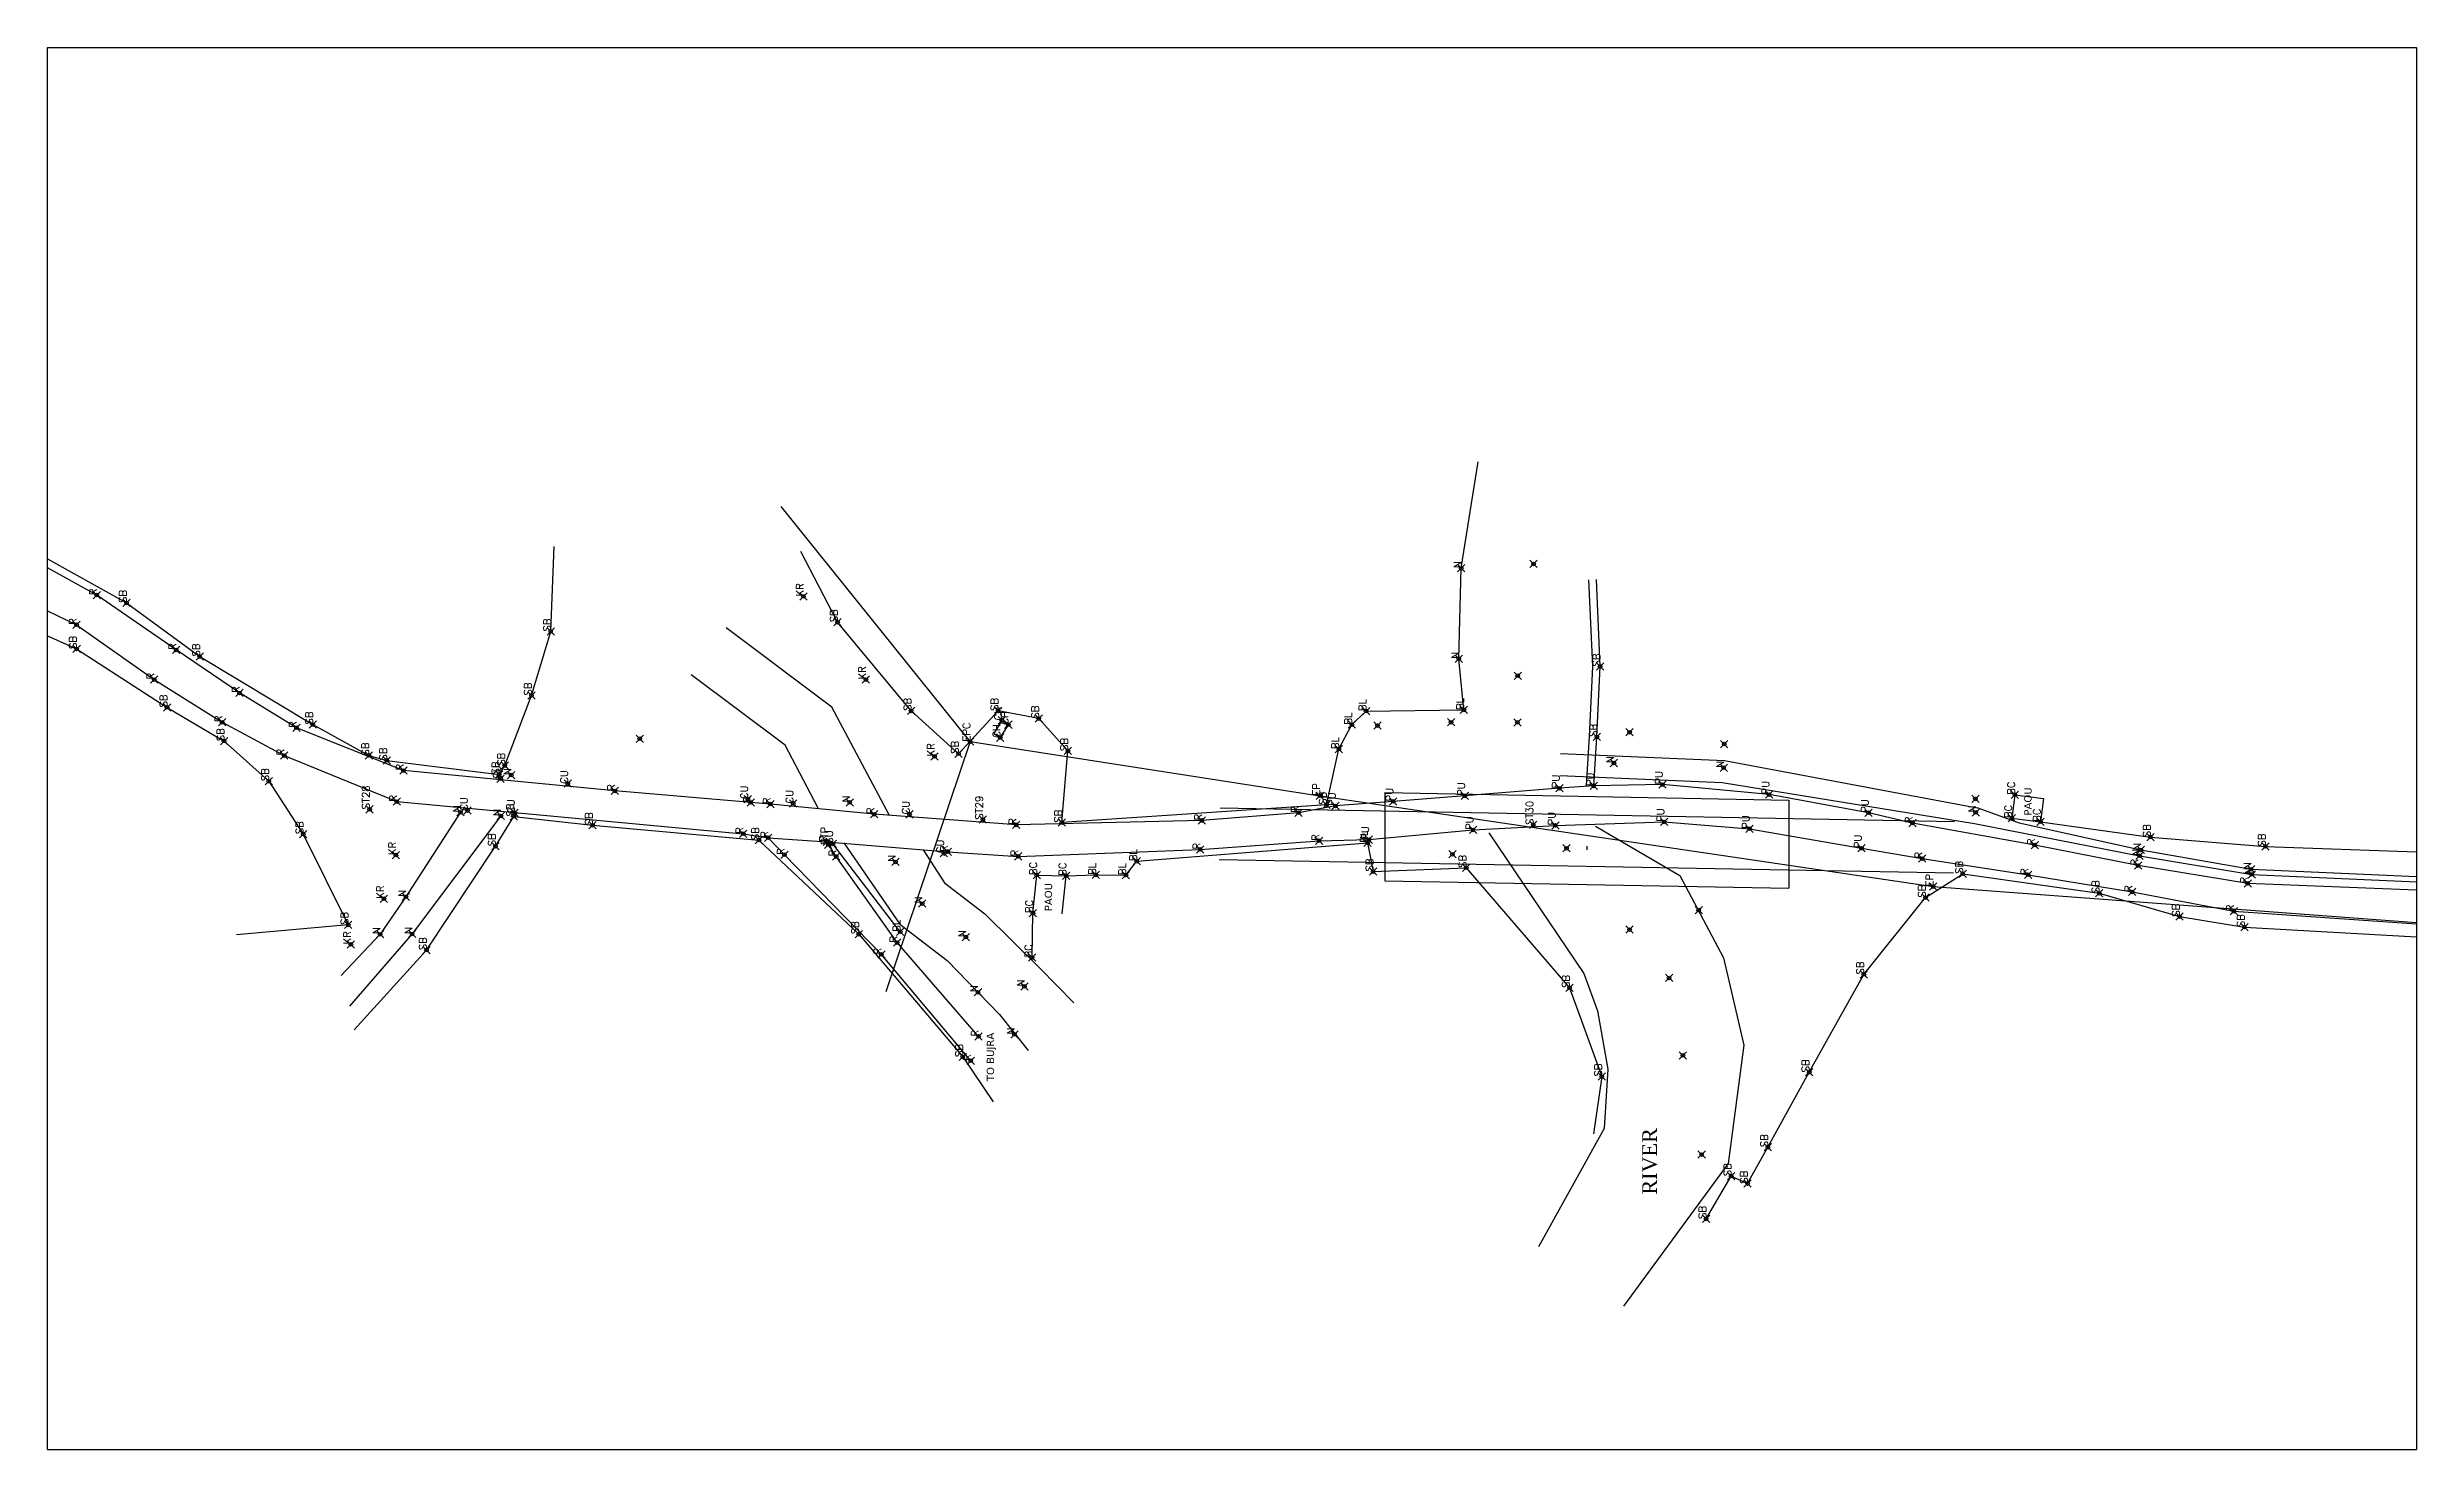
# Model space of a CAD drawing. Extents: x -8268 to 23638, y -6524 to 4797.
# Drawn here: x 767.1 to 1089.7, y 4605.6 to 4796.6 of the extents above; entities outside this region: 10.
import ezdxf

# ---------------------------------------------------------------- set-up
doc = ezdxf.new("R2010")
doc.units = 0
doc.header["$MEASUREMENT"] = 0
doc.header["$PDMODE"] = 35
doc.header["$PDSIZE"] = 0.5
doc.linetypes.add('DASHED', pattern=[0.75, 0.5, -0.25])
for name, color, linetype in [('2', 1, 'Continuous'), ('HATCH', 6, 'Continuous'), ('WATER TANK', 4, 'Continuous')]:
    doc.layers.add(name, color=color, linetype=linetype)
for name, color, linetype, lineweight in [('B.L', 221, 'Continuous', 30), ('DRG', 6, 'Continuous', 30), ('EP', 5, 'Continuous', 30), ('NALA', 4, 'Continuous', 30), ('ROAD', 9, 'Continuous', 30), ('S-B', 240, 'DASHED', 30), ('TEXT', 7, 'Continuous', 30), ('WATER', 4, 'Continuous', 30)]:
    doc.layers.add(name, color=color, linetype=linetype, lineweight=lineweight)
doc.styles.get("Standard").update_dxf_attribs({"font": 'simplex.shx'})

msp = doc.modelspace()

# ---------------------------------------------------------------- linework, layer by layer
for p in [(959.6, 4725.67), (969.45, 4726.26), (773.82, 4722), (777.88, 4720.94), (870.03, 4721.82), (771.07, 4717.97), (835.62, 4717.05), (874.68, 4718.31), (771.08, 4714.67), (784.62, 4714.55), (787.83, 4713.64), (959.25, 4713.33), (781.65, 4710.5), (878.53, 4710.51), (967.3, 4711.03), (978.51, 4712.29), (783.4, 4706.72), (793.25, 4708.69), (833.02, 4708.35), (884.7, 4706.24), (896.54, 4706.23), (946.64, 4706.21), (959.96, 4706.36), (790.89, 4704.7), (801, 4703.93), (803.23, 4704.38), (897.06, 4704.95), (897.93, 4704.36), (902.08, 4705.19), (944.7, 4704.37), (948.19, 4704.23), (958.21, 4704.68), (967.24, 4704.66), (982.52, 4703.32), (791.16, 4702.12), (799.34, 4700.16), (810.88, 4700.17), (813.31, 4699.49), (847.75, 4702.44), (887.88, 4700.04), (891.15, 4700.39), (892.73, 4702.05), (896.83, 4702.59), (906.04, 4700.78), (942.94, 4701.03), (978.06, 4702.7), (995.4, 4701.72), (797.23, 4696.66), (815.58, 4698.11), (828.61, 4697.57), (828.8, 4697), (829.37, 4698.78), (830.24, 4697.49), (837.94, 4696.33), (980.39, 4699.14), (995.33, 4698.49), (814.66, 4693.88), (844.37, 4695.33), (862.48, 4694.23), (862.85, 4693.78), (865.54, 4693.54), (868.64, 4693.63), (876.33, 4693.77), (940.36, 4694.69), (941.24, 4693.45), (942.46, 4693.3), (950.34, 4693.9), (960.08, 4694.66), (972.96, 4695.7), (977.63, 4696.01), (987.01, 4696.2), (1001.51, 4694.85), (1029.61, 4694.24), (1034.97, 4694.81), (810.96, 4692.83), (823.34, 4692.43), (824.31, 4692.65), (828.84, 4691.93), (830.62, 4691.86), (830.7, 4692.37), (841.32, 4690.66), (879.68, 4692.16), (884.46, 4692.15), (894.46, 4691.43), (899.01, 4690.72), (905.22, 4691.02), (924.29, 4691.31), (937.44, 4692.36), (961.2, 4690.03), (969.41, 4690.73), (972.41, 4690.65), (987.24, 4691.12), (998.85, 4690.18), (1015.05, 4692.37), (1021.04, 4690.96), (1029.65, 4692.42), (1034.58, 4691.64), (1038.47, 4691.13), (801.93, 4689.46), (814.55, 4686.61), (828.09, 4687.8), (861.84, 4689.51), (863.98, 4688.65), (865.24, 4688.96), (867.44, 4686.65), (873.23, 4688.41), (873.41, 4688.01), (874.04, 4688.12), (889.16, 4686.86), (889.68, 4687.06), (924.07, 4687.37), (940.24, 4688.56), (946.84, 4688.29), (947.03, 4688.7), (958.39, 4686.72), (973.94, 4687.53), (1014.11, 4687.53), (1037.68, 4687.97), (1052.13, 4687.3), (1053.43, 4689.05), (1069.08, 4687.78), (874.49, 4686.4), (882.57, 4685.68), (899.29, 4686.43), (901.81, 4683.87), (905.81, 4683.79), (909.85, 4683.9), (913.95, 4683.87), (915.42, 4685.76), (947.6, 4684.36), (960.27, 4684.88), (1022.37, 4686.13), (1027.87, 4684.05), (1036.78, 4683.92), (1051.75, 4685.17), (1051.96, 4686.5), (1067.14, 4684.67), (1067.22, 4683.96), (812.91, 4680.66), (815.91, 4680.93), (1022.82, 4680.81), (1023.84, 4682.32), (1046.47, 4681.41), (1050.94, 4681.58), (1066.69, 4682.74), (808.06, 4677.1), (886.2, 4680), (901.28, 4678.71), (991.93, 4679.12), (1057.41, 4678.22), (1064.79, 4678.95), (808.41, 4674.44), (812.39, 4675.82), (816.75, 4675.86), (877.56, 4675.82), (882.79, 4674.68), (883.21, 4676.15), (892.16, 4675.43), (982.51, 4676.46), (1066.22, 4676.8), (818.72, 4673.66), (880.64, 4673.08), (901.16, 4672.65), (893.8, 4667.93), (900.13, 4668.72), (974.34, 4668.51), (987.89, 4669.88), (1014.41, 4670.35), (893.89, 4661.91), (898.76, 4662.17), (891.73, 4659.11), (892.82, 4658.59), (989.77, 4659.32), (978.73, 4656.44), (1006.98, 4657.02), (992.33, 4645.82), (1001.35, 4646.82), (996.33, 4642.88), (998.59, 4641.86), (992.93, 4637.05)]:
    msp.add_point(p)
at = {"layer": 'B.L', "linetype": 'Continuous'}
for p, q in [((942.94, 4701.03), (944.7, 4704.37)), ((944.7, 4704.37), (946.64, 4706.21)), ((946.64, 4706.21), (959.96, 4706.36)), ((941.24, 4693.45), (942.94, 4701.03))]:
    msp.add_line(p, q, dxfattribs=at)
for points in [[(883.21, 4676.15), (874.04, 4688.12)], [(909.85, 4683.9), (913.95, 4683.87), (915.42, 4685.76), (946.84, 4688.29), (947.6, 4684.36)]]:
    msp.add_lwpolyline(points, dxfattribs=at)
at = {"layer": 'DRG', "linetype": 'Continuous'}
for p, q in [((897.06, 4704.95), (895.96, 4703.18)), ((897.93, 4704.36), (896.83, 4702.59)), ((897.06, 4704.95), (897.93, 4704.36)), ((895.96, 4703.18), (896.83, 4702.59)), ((1034.97, 4694.81), (1034.58, 4691.64)), ((1034.97, 4694.81), (1038.86, 4694.3)), ((1038.86, 4694.3), (1038.47, 4691.13)), ((1034.58, 4691.64), (1038.47, 4691.13)), ((901.28, 4678.71), (901.81, 4683.87)), ((901.81, 4683.87), (905.81, 4683.79)), ((905.81, 4683.79), (909.85, 4683.9)), ((905.28, 4678.62), (905.81, 4683.79)), ((901.16, 4672.65), (901.28, 4678.71))]:
    msp.add_line(p, q, dxfattribs=at)
at = {"layer": 'EP', "linetype": 'Continuous'}
for points in [[(892.73, 4702.05), (867.01, 4734.07)], [(892.73, 4702.05), (881.26, 4667.96)], [(892.73, 4702.05), (940.36, 4694.69), (1023.84, 4682.32), (1089.67, 4677.43)]]:
    msp.add_lwpolyline(points, dxfattribs=at)
at = {"layer": 'NALA', "linetype": 'Continuous'}
for p, q in [((823.34, 4692.43), (815.91, 4680.93)), ((828.84, 4691.93), (816.75, 4675.86)), ((815.91, 4680.93), (812.39, 4675.82)), ((812.39, 4675.82), (807.11, 4670.21)), ((816.75, 4675.86), (808.24, 4666.03))]:
    msp.add_line(p, q, dxfattribs=at)
for points in [[(959.96, 4706.36), (959.25, 4713.33), (959.6, 4725.67), (961.92, 4740.17)], [(976.63, 4696.08), (977.06, 4702.75), (977.5, 4712.29), (976.99, 4724.07)], [(881.77, 4692), (873.92, 4706.76), (859.5, 4717.54)], [(872.05, 4692.99), (867.56, 4701.55), (854.73, 4711.15)], [(973.13, 4700.45), (995.44, 4699.48), (1029.85, 4693.04)], [(973.03, 4697.45), (995.11, 4696.5), (1029.47, 4690.88)], [(977.87, 4690.56), (989.37, 4683.83), (995.3, 4672.6), (998.08, 4660.71), (995.96, 4644.6), (981.71, 4625.18)], [(1029.49, 4690.88), (1051.96, 4686.5), (1067.22, 4683.96), (1089.67, 4682.98)], [(1029.81, 4693.06), (1035.58, 4690.97), (1052.13, 4687.3), (1067.14, 4684.67), (1089.67, 4683.7)], [(875.54, 4688.26), (883.16, 4677.21), (889.61, 4672.26), (896.74, 4664.88), (900.64, 4659.97)], [(886.34, 4687.33), (889.24, 4682.8), (894.71, 4678.6), (902.2, 4671.21), (906.83, 4666.47)], [(963.36, 4689.64), (976.3, 4670.49), (978.13, 4665.39), (979.55, 4657.44), (979.07, 4649.35), (970.1, 4633.24)]]:
    msp.add_lwpolyline(points, dxfattribs=at)
at = {"layer": 'ROAD', "linetype": 'Continuous'}
for points in [[(1089.67, 4681.81), (1066.69, 4682.74), (1051.75, 4685.17), (1037.68, 4687.97), (1021.04, 4690.96), (1015.05, 4692.37), (1001.51, 4694.85), (987.01, 4696.2), (977.63, 4696.01), (972.96, 4695.7), (960.08, 4694.66), (950.34, 4693.9), (942.46, 4693.3), (937.44, 4692.36), (924.29, 4691.31), (899.01, 4690.72), (879.68, 4692.16), (865.54, 4693.54), (862.85, 4693.78), (844.37, 4695.33), (815.58, 4698.11), (801, 4703.93), (793.25, 4708.69), (784.62, 4714.55), (773.82, 4722), (767.09, 4725.71)], [(767.09, 4719.88), (771.07, 4717.97), (781.65, 4710.5), (790.89, 4704.7), (799.34, 4700.16), (814.66, 4693.88), (861.84, 4689.51), (865.24, 4688.96), (873.23, 4688.41), (889.68, 4687.06), (899.29, 4686.43), (924.07, 4687.37), (940.24, 4688.56), (947.03, 4688.7), (961.2, 4690.03), (972.41, 4690.65), (987.24, 4691.12), (998.85, 4690.18), (1014.11, 4687.53), (1022.37, 4686.13), (1036.78, 4683.92), (1050.94, 4681.58), (1064.79, 4678.95), (1089.67, 4677.23)], [(892.82, 4658.59), (880.64, 4673.08), (867.44, 4686.65), (865.24, 4688.96)], [(893.89, 4661.91), (882.79, 4674.68), (874.49, 4686.4), (873.23, 4688.41)]]:
    msp.add_lwpolyline(points, dxfattribs=at)
at = {"layer": 'S-B', "linetype": 'Continuous'}
for p, q in [((874.68, 4718.31), (869.7, 4727.94)), ((884.7, 4706.24), (874.68, 4718.31)), ((891.15, 4700.39), (884.7, 4706.24)), ((896.54, 4706.23), (891.15, 4700.39)), ((902.08, 4705.19), (896.54, 4706.23)), ((906.04, 4700.78), (902.08, 4705.19)), ((905.22, 4691.02), (906.04, 4700.78)), ((977.71, 4697.84), (977.63, 4696.01)), ((941.24, 4693.45), (905.22, 4691.02))]:
    msp.add_line(p, q, dxfattribs=at)
for points in [[(767.09, 4726.95), (777.88, 4720.94), (787.83, 4713.64), (803.23, 4704.38), (810.88, 4700.17), (813.31, 4699.49), (828.61, 4697.57), (829.37, 4698.78), (833.02, 4708.35), (835.62, 4717.05), (836.08, 4728.61)], [(977.63, 4696.01), (978.06, 4702.7), (978.51, 4712.29), (977.99, 4724.12)], [(767.09, 4716.45), (771.08, 4714.67), (783.4, 4706.72), (791.16, 4702.12), (797.23, 4696.66), (801.93, 4689.46), (808.06, 4677.1), (792.82, 4675.76)], [(828.09, 4687.8), (830.62, 4691.86)], [(830.62, 4691.86), (841.32, 4690.66), (863.98, 4688.65), (877.56, 4675.82), (891.73, 4659.11), (895.85, 4653.01)], [(1038.47, 4691.13), (1053.43, 4689.05), (1069.08, 4687.78), (1089.67, 4687.04)], [(808.88, 4662.8), (818.72, 4673.66), (828.09, 4687.8)], [(947.6, 4684.36), (960.27, 4684.88), (974.34, 4668.51), (978.73, 4656.44), (977.6, 4648.63)], [(992.93, 4637.05), (996.33, 4642.88), (998.59, 4641.86), (1001.35, 4646.82), (1006.98, 4657.02), (1014.41, 4670.35), (1022.82, 4680.81), (1027.87, 4684.05), (1046.47, 4681.41), (1057.41, 4678.22), (1066.22, 4676.8), (1089.67, 4675.46)]]:
    msp.add_lwpolyline(points, dxfattribs=at)
at = {"layer": 'WATER TANK', "color": 5}
for p, q in [((767.09, 4605.64), (767.09, 4796.59)), ((767.09, 4796.59), (1089.67, 4796.59)), ((1089.67, 4796.59), (1089.67, 4605.64)), ((949.19, 4695.11), (1004.19, 4694.09)), ((949.19, 4695.11), (949.19, 4683.11)), ((1004.19, 4694.09), (1004.19, 4682.09)), ((926.75, 4693.02), (1026.75, 4691.17)), ((976.69, 4687.81), (976.69, 4687.33)), ((926.62, 4686.02), (1026.62, 4684.17)), ((949.19, 4683.11), (1004.19, 4682.09)), ((767.09, 4605.64), (1089.67, 4605.64))]:
    msp.add_line(p, q, dxfattribs=at)

# ---------------------------------------------------------------- texts
at = {"layer": '2'}
for s, p in [('N', (959.6, 4725.67)), ('R', (773.82, 4722)), ('SB', (777.88, 4720.94)), ('KR', (870.03, 4721.82)), ('SB', (874.68, 4718.31)), ('R', (771.07, 4717.97)), ('SB', (771.08, 4714.67)), ('SB', (835.62, 4717.05)), ('R', (784.62, 4714.55)), ('SB', (787.83, 4713.64)), ('N', (959.25, 4713.33)), ('SB', (978.51, 4712.29)), ('R', (781.65, 4710.5)), ('SB', (833.02, 4708.35)), ('KR', (878.53, 4710.51)), ('SB', (783.4, 4706.72)), ('R', (793.25, 4708.69)), ('SB', (884.7, 4706.24)), ('SB', (896.54, 4706.23)), ('CH', (897.06, 4704.95)), ('SB', (902.08, 4705.19)), ('BL', (946.64, 4706.21)), ('BL', (959.96, 4706.36)), ('R', (790.89, 4704.7)), ('SB', (791.16, 4702.12)), ('R', (801, 4703.93)), ('SB', (803.23, 4704.38)), ('EPC', (892.73, 4702.05)), ('CH', (896.83, 4702.59)), ('CH', (897.93, 4704.36)), ('BL', (944.7, 4704.37)), ('SB', (978.06, 4702.7)), ('R', (799.34, 4700.16)), ('SB', (810.88, 4700.17)), ('SB', (813.31, 4699.49)), ('SB', (829.37, 4698.78)), ('KR', (887.88, 4700.04)), ('SB', (891.15, 4700.39)), ('SB', (906.04, 4700.78)), ('BL', (942.94, 4701.03)), ('SB', (797.23, 4696.66)), ('R', (815.58, 4698.11)), ('SB', (828.61, 4697.57)), ('CU', (828.8, 4697)), ('N', (830.24, 4697.49)), ('CU', (837.94, 4696.33)), ('PU', (972.96, 4695.7)), ('PU', (977.63, 4696.01)), ('N', (980.39, 4699.14)), ('PU', (987.01, 4696.2)), ('N', (995.33, 4698.49)), ('ST28', (810.96, 4692.83)), ('R', (814.66, 4693.88)), ('CU', (824.31, 4692.65)), ('CU', (830.7, 4692.37)), ('R', (844.37, 4695.33)), ('CU', (862.48, 4694.23)), ('R', (862.85, 4693.78)), ('R', (865.54, 4693.54)), ('CU', (868.64, 4693.63)), ('N', (876.33, 4693.77)), ('CU', (884.46, 4692.15)), ('ST29', (894.46, 4691.43)), ('EP', (940.36, 4694.69)), ('SB', (941.24, 4693.45)), ('PU', (942.46, 4693.3)), ('PU', (950.34, 4693.9)), ('PU', (960.08, 4694.66)), ('ST30', (969.41, 4690.73)), ('PU', (1001.51, 4694.85)), ('PU', (1015.05, 4692.37)), ('BC', (1034.97, 4694.81)), ('SB', (801.93, 4689.46)), ('N', (823.34, 4692.43)), ('N', (828.84, 4691.93)), ('SB', (830.62, 4691.86)), ('SB', (841.32, 4690.66)), ('STP', (873.41, 4688.01)), ('R', (879.68, 4692.16)), ('R', (899.01, 4690.72)), ('SB', (905.22, 4691.02)), ('R', (924.29, 4691.31)), ('R', (937.44, 4692.36)), ('PU', (947.03, 4688.7)), ('PU', (961.2, 4690.03)), ('PU', (972.41, 4690.65)), ('PU', (987.24, 4691.12)), ('PU', (998.85, 4690.18)), ('R', (1021.04, 4690.96)), ('N', (1029.65, 4692.42)), ('BC', (1034.58, 4691.64)), ('BC', (1038.47, 4691.13)), ('SB', (1053.43, 4689.05)), ('KR', (814.55, 4686.61)), ('SB', (828.09, 4687.8)), ('R', (861.84, 4689.51)), ('SB', (863.98, 4688.65)), ('R', (865.24, 4688.96)), ('R', (867.44, 4686.65)), ('R', (873.23, 4688.41)), ('CU', (874.04, 4688.12)), ('R', (874.49, 4686.4)), ('CU', (889.16, 4686.86)), ('R', (889.68, 4687.06)), ('R', (899.29, 4686.43)), ('BL', (915.42, 4685.76)), ('R', (924.07, 4687.37)), ('R', (940.24, 4688.56)), ('BL', (946.84, 4688.29)), ('PU', (1014.11, 4687.53)), ('R', (1037.68, 4687.97)), ('N', (1051.96, 4686.5)), ('N', (1052.13, 4687.3)), ('SB', (1069.08, 4687.78)), ('N', (882.57, 4685.68)), ('BC', (901.81, 4683.87)), ('BC', (905.81, 4683.79)), ('BL', (909.85, 4683.9)), ('BL', (913.95, 4683.87)), ('SB', (947.6, 4684.36)), ('SB', (960.27, 4684.88)), ('R', (1022.37, 4686.13)), ('EP', (1023.84, 4682.32)), ('SB', (1027.87, 4684.05)), ('R', (1036.78, 4683.92)), ('R', (1051.75, 4685.17)), ('N', (1067.14, 4684.67)), ('N', (1067.22, 4683.96)), ('KR', (812.91, 4680.66)), ('N', (815.91, 4680.93)), ('N', (886.2, 4680)), ('SB', (1022.82, 4680.81)), ('SB', (1046.47, 4681.41)), ('R', (1050.94, 4681.58)), ('R', (1066.69, 4682.74)), ('SB', (808.06, 4677.1)), ('SB', (877.56, 4675.82)), ('BL', (883.21, 4676.15)), ('BC', (901.28, 4678.71)), ('SB', (1057.41, 4678.22)), ('R', (1064.79, 4678.95)), ('SB', (1066.22, 4676.8)), ('KR', (808.41, 4674.44)), ('N', (812.39, 4675.82)), ('N', (816.75, 4675.86)), ('SB', (818.72, 4673.66)), ('R', (882.79, 4674.68)), ('N', (892.16, 4675.43)), ('BC', (901.16, 4672.65)), ('R', (880.64, 4673.08)), ('SB', (1014.41, 4670.35)), ('N', (893.8, 4667.93)), ('N', (900.13, 4668.72)), ('SB', (974.34, 4668.51)), ('R', (893.89, 4661.91)), ('N', (898.76, 4662.17)), ('SB', (891.73, 4659.11)), ('R', (892.82, 4658.59)), ('SB', (978.73, 4656.44)), ('SB', (1006.98, 4657.02)), ('SB', (1001.35, 4646.82)), ('SB', (996.33, 4642.88)), ('SB', (998.59, 4641.86)), ('SB', (992.93, 4637.05))]:
    msp.add_text(s, height=1, rotation=90, dxfattribs=at).set_placement(p)
at = {"layer": 'HATCH', "char_height": 0.18}
for s, insert, attachment_point in [('\\A1;', (18338.54, -4092.94), 6), ('\\A1;    ', (1732.59, -6524), 4)]:
    msp.add_mtext(s, dxfattribs=dict(at, insert=insert, attachment_point=attachment_point))
at = {"layer": 'NALA', "char_height": 0.18}
for s, insert, attachment_point in [('\\A1;  ', (1511.1, -767.88), 6), ('\\A1; ', (1647.28, -790.59), 4)]:
    msp.add_mtext(s, dxfattribs=dict(at, insert=insert, attachment_point=attachment_point))
at = {"layer": 'ROAD', "char_height": 0.18}
for insert, attachment_point in [((-8268.37, -3321.01), 6), ((-8181.75, -3372.22), 4), ((-8082.26, -3440.97), 4)]:
    msp.add_mtext('\\A1;', dxfattribs=dict(at, insert=insert, attachment_point=attachment_point))
at = {"layer": 'TEXT', "linetype": 'Continuous', "char_height": 1, "width": 1.0037, "attachment_point": 1, "rotation": 90}
for insert in [(1036.25, 4691.98), (902.89, 4678.95)]:
    msp.add_mtext('{\\fVerdana|b0|i0|c0|p34;PAOU}', dxfattribs=dict(at, insert=insert))
at = {"layer": 'TEXT', "width": 10.6327, "attachment_point": 1, "rotation": 90}
for s, insert, char_height in [('{\\fVerdana|b0|i0|c0|p34;TO BUJRA}', (894.99, 4655.81), 1), ('{\\fTimes New Roman|b0|i0|c0|p18;RIVER}', (984.23, 4640.36), 2)]:
    msp.add_mtext(s, dxfattribs=dict(at, insert=insert, char_height=char_height))
at = {"layer": 'WATER', "char_height": 0.18, "attachment_point": 6}
for s, insert in [('\\A1;  ', (23633.07, 4153.58)), ('\\A1;', (23636.61, 4153.74)), ('\\A1;   ', (23637.52, 4154.17))]:
    msp.add_mtext(s, dxfattribs=dict(at, insert=insert))

doc.saveas('drawing.dxf')
